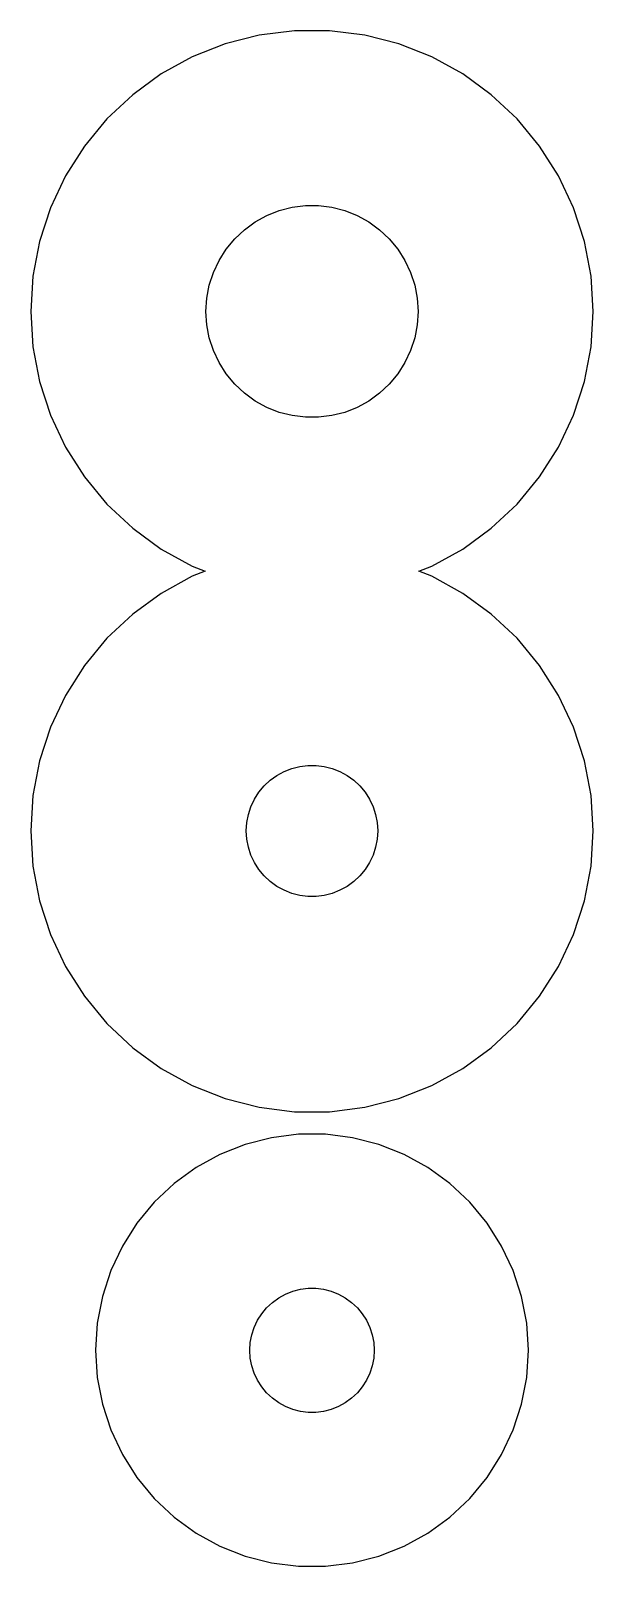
# Model space of a CAD drawing. Header units: metres. Extents: x -13 to 13, y -10 to 61.
import ezdxf

# ---------------------------------------------------------------- set-up
doc = ezdxf.new("R2010")
doc.units = ezdxf.units.M

msp = doc.modelspace()

# ---------------------------------------------------------------- linework, layer by layer
for p, q in [((-4.01721, 60.3637), (-5.53513, 59.7627)), ((-2.43594, 60.7697), (-4.01721, 60.3637)), ((-0.816269, 60.9743), (-2.43594, 60.7697)), ((0.816269, 60.9743), (-0.816269, 60.9743)), ((2.43594, 60.7697), (0.816269, 60.9743)), ((4.01721, 60.3637), (2.43594, 60.7697)), ((5.53513, 59.7627), (4.01721, 60.3637)), ((-5.53513, 59.7627), (-6.96574, 58.9763)), ((6.96574, 58.9763), (5.53513, 59.7627)), ((-6.96574, 58.9763), (-8.2865, 58.0167)), ((8.2865, 58.0167), (6.96574, 58.9763)), ((-8.2865, 58.0167), (-9.47658, 56.8991)), ((9.47658, 56.8991), (8.2865, 58.0167)), ((-9.47658, 56.8991), (-10.5172, 55.6412)), ((10.5172, 55.6412), (9.47658, 56.8991)), ((-10.5172, 55.6412), (-11.392, 54.2628)), ((11.392, 54.2628), (10.5172, 55.6412)), ((-11.392, 54.2628), (-12.0871, 52.7856)), ((12.0871, 52.7856), (11.392, 54.2628)), ((-12.0871, 52.7856), (-12.5916, 51.233)), ((-2.0863, 52.4336), (-1.51418, 52.6602)), ((-1.51418, 52.6602), (-0.918167, 52.8132)), ((-0.918167, 52.8132), (-0.307663, 52.8903)), ((-0.307663, 52.8903), (0.307663, 52.8903)), ((0.307663, 52.8903), (0.918167, 52.8132)), ((0.918167, 52.8132), (1.51418, 52.6602)), ((1.51418, 52.6602), (2.0863, 52.4336)), ((12.5916, 51.233), (12.0871, 52.7856)), ((-3.12337, 51.7755), (-2.62555, 52.1372)), ((-2.62555, 52.1372), (-2.0863, 52.4336)), ((2.0863, 52.4336), (2.62555, 52.1372)), ((2.62555, 52.1372), (3.12337, 51.7755)), ((-12.5916, 51.233), (-12.8975, 49.6293)), ((-3.96417, 50.8801), (-3.57195, 51.3543)), ((-3.57195, 51.3543), (-3.12337, 51.7755)), ((3.12337, 51.7755), (3.57195, 51.3543)), ((3.57195, 51.3543), (3.96417, 50.8801)), ((12.8975, 49.6293), (12.5916, 51.233)), ((-4.2939, 50.3606), (-3.96417, 50.8801)), ((3.96417, 50.8801), (4.2939, 50.3606)), ((-4.74605, 49.2186), (-4.55589, 49.8038)), ((-4.55589, 49.8038), (-4.2939, 50.3606)), ((4.2939, 50.3606), (4.55589, 49.8038)), ((4.55589, 49.8038), (4.74605, 49.2186)), ((-12.8975, 49.6293), (-13, 48)), ((-4.86136, 48.6141), (-4.74605, 49.2186)), ((4.74605, 49.2186), (4.86136, 48.6141)), ((13, 48), (12.8975, 49.6293)), ((-4.89999, 48), (-4.86136, 48.6141)), ((4.86136, 48.6141), (4.89999, 48)), ((-13, 48), (-12.8975, 46.3707)), ((-4.86136, 47.3859), (-4.89999, 48)), ((4.89999, 48), (4.86136, 47.3859)), ((12.8975, 46.3707), (13, 48)), ((-4.74605, 46.7814), (-4.86136, 47.3859)), ((4.86136, 47.3859), (4.74605, 46.7814)), ((-12.8975, 46.3707), (-12.5916, 44.767)), ((-4.55589, 46.1962), (-4.74605, 46.7814)), ((-4.2939, 45.6394), (-4.55589, 46.1962)), ((4.55589, 46.1962), (4.2939, 45.6394)), ((4.74605, 46.7814), (4.55589, 46.1962)), ((12.5916, 44.767), (12.8975, 46.3707)), ((-3.96417, 45.1199), (-4.2939, 45.6394)), ((4.2939, 45.6394), (3.96417, 45.1199)), ((-12.5916, 44.767), (-12.0871, 43.2144)), ((-3.57195, 44.6457), (-3.96417, 45.1199)), ((3.96417, 45.1199), (3.57195, 44.6457)), ((12.0871, 43.2144), (12.5916, 44.767)), ((-3.12337, 44.2245), (-3.57195, 44.6457)), ((-2.62555, 43.8628), (-3.12337, 44.2245)), ((3.12337, 44.2245), (2.62555, 43.8628)), ((3.57195, 44.6457), (3.12337, 44.2245)), ((-2.0863, 43.5664), (-2.62555, 43.8628)), ((-1.51418, 43.3398), (-2.0863, 43.5664)), ((-0.918167, 43.1868), (-1.51418, 43.3398)), ((1.51418, 43.3398), (0.918167, 43.1868)), ((2.0863, 43.5664), (1.51418, 43.3398)), ((2.62555, 43.8628), (2.0863, 43.5664)), ((-12.0871, 43.2144), (-11.392, 41.7372)), ((-0.307663, 43.1097), (-0.918167, 43.1868)), ((0.307663, 43.1097), (-0.307663, 43.1097)), ((0.918167, 43.1868), (0.307663, 43.1097)), ((11.392, 41.7372), (12.0871, 43.2144)), ((-11.392, 41.7372), (-10.5172, 40.3588)), ((10.5172, 40.3588), (11.392, 41.7372)), ((-10.5172, 40.3588), (-9.47658, 39.1009)), ((9.47658, 39.1009), (10.5172, 40.3588)), ((-9.47658, 39.1009), (-8.2865, 37.9833)), ((8.2865, 37.9833), (9.47658, 39.1009)), ((-8.2865, 37.9833), (-6.96574, 37.0237)), ((6.96574, 37.0237), (8.2865, 37.9833)), ((-6.96574, 37.0237), (-5.53513, 36.2373)), ((5.53513, 36.2373), (6.96574, 37.0237)), ((-5.53513, 36.2373), (-4.93588, 36)), ((4.93588, 36), (5.53513, 36.2373)), ((-5.53513, 35.7627), (-6.96574, 34.9763)), ((-4.93588, 36), (-5.53513, 35.7627)), ((5.53513, 35.7627), (4.93588, 36)), ((6.96574, 34.9763), (5.53513, 35.7627)), ((-6.96574, 34.9763), (-8.2865, 34.0167)), ((8.2865, 34.0167), (6.96574, 34.9763)), ((-8.2865, 34.0167), (-9.47658, 32.8991)), ((9.47658, 32.8991), (8.2865, 34.0167)), ((-9.47658, 32.8991), (-10.5172, 31.6412)), ((10.5172, 31.6412), (9.47658, 32.8991)), ((-10.5172, 31.6412), (-11.392, 30.2628)), ((11.392, 30.2628), (10.5172, 31.6412)), ((-11.392, 30.2628), (-12.0871, 28.7856)), ((12.0871, 28.7856), (11.392, 30.2628)), ((-12.0871, 28.7856), (-12.5916, 27.233)), ((12.5916, 27.233), (12.0871, 28.7856)), ((-12.5916, 27.233), (-12.8975, 25.6293)), ((-0.937897, 26.8866), (-0.568726, 26.9814)), ((-0.568726, 26.9814), (-0.190567, 27.0291)), ((-0.190567, 27.0291), (0.190567, 27.0291)), ((0.190567, 27.0291), (0.568726, 26.9814)), ((0.568726, 26.9814), (0.937897, 26.8866)), ((12.8975, 25.6293), (12.5916, 27.233)), ((-2.21251, 26.0777), (-1.93466, 26.3386)), ((-1.93466, 26.3386), (-1.6263, 26.5626)), ((-1.6263, 26.5626), (-1.2923, 26.7463)), ((-1.2923, 26.7463), (-0.937897, 26.8866)), ((0.937897, 26.8866), (1.2923, 26.7463)), ((1.2923, 26.7463), (1.6263, 26.5626)), ((1.6263, 26.5626), (1.93466, 26.3386)), ((1.93466, 26.3386), (2.21251, 26.0777)), ((-12.8975, 25.6293), (-13, 24)), ((-2.6597, 25.4622), (-2.45547, 25.784)), ((-2.45547, 25.784), (-2.21251, 26.0777)), ((2.21251, 26.0777), (2.45547, 25.784)), ((2.45547, 25.784), (2.6597, 25.4622)), ((13, 24), (12.8975, 25.6293)), ((-2.93977, 24.7548), (-2.82199, 25.1173)), ((-2.82199, 25.1173), (-2.6597, 25.4622)), ((2.6597, 25.4622), (2.82199, 25.1173)), ((2.82199, 25.1173), (2.93977, 24.7548)), ((-3.03513, 24), (-3.0112, 24.3804)), ((-3.0112, 24.3804), (-2.93977, 24.7548)), ((2.93977, 24.7548), (3.0112, 24.3804)), ((3.0112, 24.3804), (3.03513, 24)), ((-13, 24), (-12.8975, 22.3707)), ((-3.0112, 23.6196), (-3.03513, 24)), ((-2.93977, 23.2452), (-3.0112, 23.6196)), ((3.0112, 23.6196), (2.93977, 23.2452)), ((3.03513, 24), (3.0112, 23.6196)), ((12.8975, 22.3707), (13, 24)), ((-2.82199, 22.8827), (-2.93977, 23.2452)), ((-2.6597, 22.5378), (-2.82199, 22.8827)), ((2.82199, 22.8827), (2.6597, 22.5378)), ((2.93977, 23.2452), (2.82199, 22.8827)), ((-12.8975, 22.3707), (-12.5916, 20.767)), ((-2.45547, 22.216), (-2.6597, 22.5378)), ((-2.21251, 21.9223), (-2.45547, 22.216)), ((2.45547, 22.216), (2.21251, 21.9223)), ((2.6597, 22.5378), (2.45547, 22.216)), ((12.5916, 20.767), (12.8975, 22.3707)), ((-1.93466, 21.6614), (-2.21251, 21.9223)), ((-1.6263, 21.4374), (-1.93466, 21.6614)), ((-1.2923, 21.2537), (-1.6263, 21.4374)), ((1.6263, 21.4374), (1.2923, 21.2537)), ((1.93466, 21.6614), (1.6263, 21.4374)), ((2.21251, 21.9223), (1.93466, 21.6614)), ((-12.5916, 20.767), (-12.0871, 19.2144)), ((-0.937897, 21.1134), (-1.2923, 21.2537)), ((-0.568726, 21.0186), (-0.937897, 21.1134)), ((-0.190567, 20.9709), (-0.568726, 21.0186)), ((0.190567, 20.9709), (-0.190567, 20.9709)), ((0.568726, 21.0186), (0.190567, 20.9709)), ((0.937897, 21.1134), (0.568726, 21.0186)), ((1.2923, 21.2537), (0.937897, 21.1134)), ((12.0871, 19.2144), (12.5916, 20.767)), ((-12.0871, 19.2144), (-11.392, 17.7372)), ((11.392, 17.7372), (12.0871, 19.2144)), ((-11.392, 17.7372), (-10.5172, 16.3588)), ((10.5172, 16.3588), (11.392, 17.7372)), ((-10.5172, 16.3588), (-9.47658, 15.1009)), ((9.47658, 15.1009), (10.5172, 16.3588)), ((-9.47658, 15.1009), (-8.2865, 13.9833)), ((8.2865, 13.9833), (9.47658, 15.1009)), ((-8.2865, 13.9833), (-6.96574, 13.0237)), ((6.96574, 13.0237), (8.2865, 13.9833)), ((-6.96574, 13.0237), (-5.53513, 12.2373)), ((5.53513, 12.2373), (6.96574, 13.0237)), ((-5.53513, 12.2373), (-4.01721, 11.6363)), ((4.01721, 11.6363), (5.53513, 12.2373)), ((-4.01721, 11.6363), (-2.43594, 11.2303)), ((2.43594, 11.2303), (4.01721, 11.6363)), ((-2.43594, 11.2303), (-0.816269, 11.0257)), ((-0.816269, 11.0257), (0.816269, 11.0257)), ((0.816269, 11.0257), (2.43594, 11.2303)), ((-0.627899, 9.98026), (-1.87381, 9.82286)), ((0.627899, 9.98026), (-0.627899, 9.98026)), ((1.87381, 9.82286), (0.627899, 9.98026)), ((-3.09016, 9.51056), (-4.25778, 9.04826)), ((-1.87381, 9.82286), (-3.09016, 9.51056)), ((3.09016, 9.51056), (1.87381, 9.82286)), ((4.25778, 9.04826), (3.09016, 9.51056)), ((-4.25778, 9.04826), (-5.35826, 8.44327)), ((5.35826, 8.44327), (4.25778, 9.04826)), ((-5.35826, 8.44327), (-6.37424, 7.70512)), ((6.37424, 7.70512), (5.35826, 8.44327)), ((-6.37424, 7.70512), (-7.28967, 6.84546)), ((7.28967, 6.84546), (6.37424, 7.70512)), ((-7.28967, 6.84546), (-8.09016, 5.87784)), ((8.09016, 5.87784), (7.28967, 6.84546)), ((-8.09016, 5.87784), (-8.76306, 4.81754)), ((8.76306, 4.81754), (8.09016, 5.87784)), ((-8.76306, 4.81754), (-9.29776, 3.68124)), ((9.29776, 3.68124), (8.76306, 4.81754)), ((-9.29776, 3.68124), (-9.68582, 2.48689)), ((9.68582, 2.48689), (9.29776, 3.68124)), ((-0.538712, 2.82407), (-0.180511, 2.86932)), ((-0.180511, 2.86932), (0.180511, 2.86932)), ((0.180511, 2.86932), (0.538712, 2.82407)), ((-9.68582, 2.48689), (-9.92114, 1.25333)), ((-2.09578, 1.96806), (-1.83258, 2.21523)), ((-1.83258, 2.21523), (-1.5405, 2.42743)), ((-1.5405, 2.42743), (-1.22411, 2.60136)), ((-1.22411, 2.60136), (-0.888412, 2.73428)), ((-0.888412, 2.73428), (-0.538712, 2.82407)), ((0.538712, 2.82407), (0.888412, 2.73428)), ((0.888412, 2.73428), (1.22411, 2.60136)), ((1.22411, 2.60136), (1.5405, 2.42743)), ((1.5405, 2.42743), (1.83258, 2.21523)), ((1.83258, 2.21523), (2.09578, 1.96806)), ((9.92114, 1.25333), (9.68582, 2.48689)), ((-2.51938, 1.38504), (-2.32591, 1.68988)), ((-2.32591, 1.68988), (-2.09578, 1.96806)), ((2.09578, 1.96806), (2.32591, 1.68988)), ((2.32591, 1.68988), (2.51938, 1.38504)), ((-9.92114, 1.25333), (-10, 0)), ((-2.85233, 0.360321), (-2.78467, 0.714981)), ((-2.78467, 0.714981), (-2.6731, 1.05835)), ((-2.6731, 1.05835), (-2.51938, 1.38504)), ((2.51938, 1.38504), (2.6731, 1.05835)), ((2.6731, 1.05835), (2.78467, 0.714981)), ((2.78467, 0.714981), (2.85233, 0.360321)), ((10, 0), (9.92114, 1.25333)), ((-10, 0), (-9.92114, -1.25333)), ((-2.875, 0), (-2.85233, 0.360321)), ((-2.85233, -0.360321), (-2.875, 0)), ((2.85233, 0.360321), (2.875, 0)), ((2.875, 0), (2.85233, -0.360321)), ((9.92114, -1.25333), (10, 0)), ((-2.78467, -0.714981), (-2.85233, -0.360321)), ((2.85233, -0.360321), (2.78467, -0.714981)), ((-9.92114, -1.25333), (-9.68582, -2.48689)), ((-2.6731, -1.05835), (-2.78467, -0.714981)), ((-2.51938, -1.38504), (-2.6731, -1.05835)), ((-2.32591, -1.68988), (-2.51938, -1.38504)), ((2.51938, -1.38504), (2.32591, -1.68988)), ((2.6731, -1.05835), (2.51938, -1.38504)), ((2.78467, -0.714981), (2.6731, -1.05835)), ((9.68582, -2.48689), (9.92114, -1.25333)), ((-2.09578, -1.96806), (-2.32591, -1.68988)), ((-1.83258, -2.21523), (-2.09578, -1.96806)), ((2.09578, -1.96806), (1.83258, -2.21523)), ((2.32591, -1.68988), (2.09578, -1.96806)), ((-9.68582, -2.48689), (-9.29776, -3.68124)), ((-1.5405, -2.42743), (-1.83258, -2.21523)), ((-1.22411, -2.60136), (-1.5405, -2.42743)), ((-0.888412, -2.73428), (-1.22411, -2.60136)), ((-0.538712, -2.82407), (-0.888412, -2.73428)), ((-0.180511, -2.86932), (-0.538712, -2.82407)), ((0.538712, -2.82407), (0.180511, -2.86932)), ((0.888412, -2.73428), (0.538712, -2.82407)), ((1.22411, -2.60136), (0.888412, -2.73428)), ((1.5405, -2.42743), (1.22411, -2.60136)), ((1.83258, -2.21523), (1.5405, -2.42743)), ((9.29776, -3.68124), (9.68582, -2.48689)), ((0.180511, -2.86932), (-0.180511, -2.86932)), ((-9.29776, -3.68124), (-8.76306, -4.81754)), ((8.76306, -4.81754), (9.29776, -3.68124)), ((-8.76306, -4.81754), (-8.09016, -5.87784)), ((8.09016, -5.87784), (8.76306, -4.81754)), ((-8.09016, -5.87784), (-7.28967, -6.84546)), ((7.28967, -6.84546), (8.09016, -5.87784)), ((-7.28967, -6.84546), (-6.37424, -7.70512)), ((6.37424, -7.70512), (7.28967, -6.84546)), ((-6.37424, -7.70512), (-5.35826, -8.44327)), ((5.35826, -8.44327), (6.37424, -7.70512)), ((-5.35826, -8.44327), (-4.25778, -9.04826)), ((4.25778, -9.04826), (5.35826, -8.44327)), ((-4.25778, -9.04826), (-3.09016, -9.51056)), ((3.09016, -9.51056), (4.25778, -9.04826)), ((-3.09016, -9.51056), (-1.87381, -9.82286)), ((-1.87381, -9.82286), (-0.627899, -9.98026)), ((0.627899, -9.98026), (1.87381, -9.82286)), ((1.87381, -9.82286), (3.09016, -9.51056)), ((-0.627899, -9.98026), (0.627899, -9.98026))]:
    msp.add_line(p, q)

doc.saveas('drawing.dxf')
